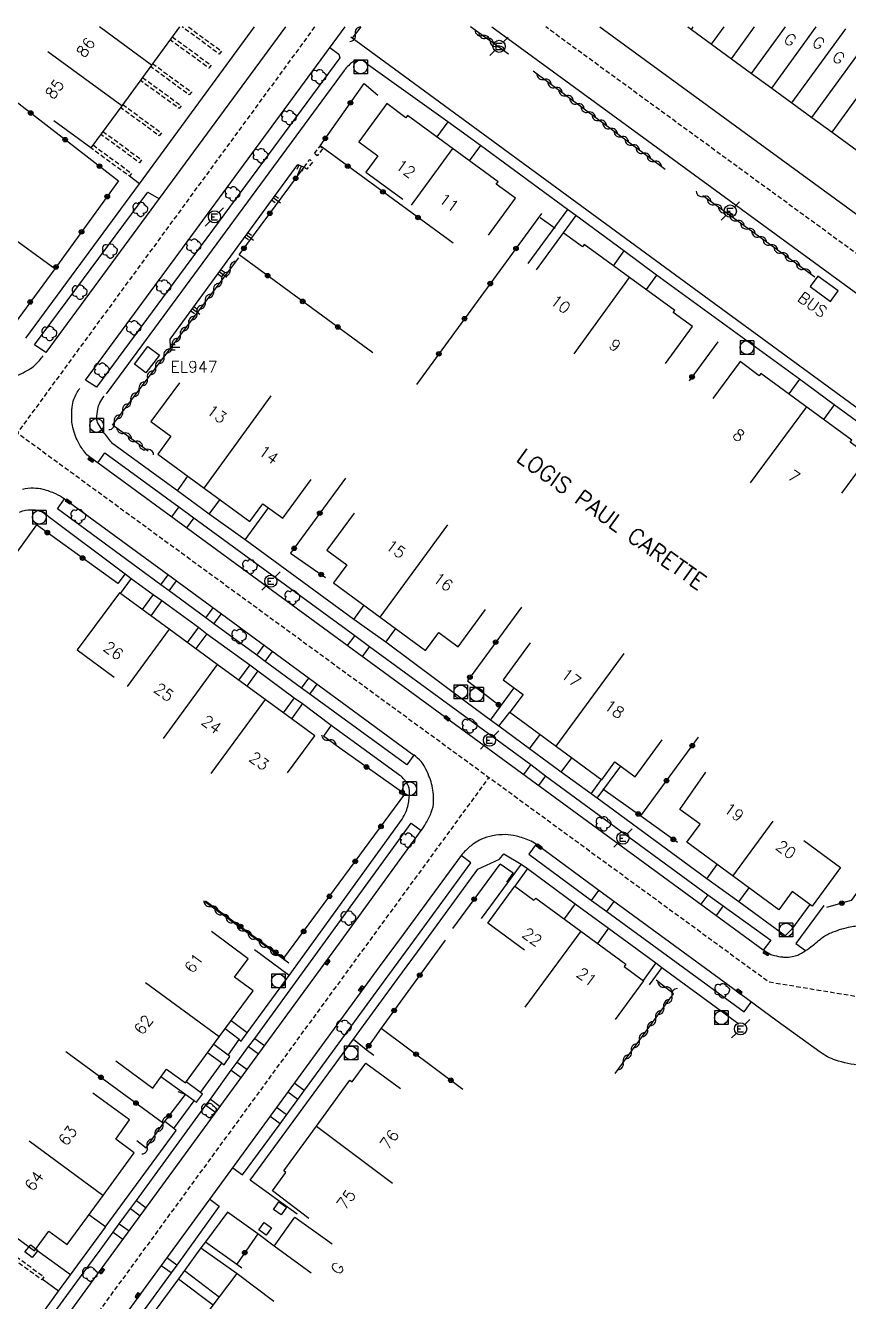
# Model space of a CAD drawing. Header units: millimetres. Extents: x 82000 to 83000, y 144000 to 145000.
# Drawn here: x 82814.8 to 82904.7, y 144860.8 to 145000.2 of the extents above; entities that cross this region are included whole.
import ezdxf
from ezdxf.enums import TextEntityAlignment as Align

# ---------------------------------------------------------------- set-up
doc = ezdxf.new("R2010")
doc.units = ezdxf.units.MM
doc.linetypes.add('DASHED', pattern=[0.75, 0.5, -0.25])
doc.layers.get('0').update_dxf_attribs({"linetype": 'CONTINUOUS'})
for name, color, linetype in [('W0001', 6, 'DASHED'), ('W0008', 7, 'CONTINUOUS'), ('W0100', 7, 'CONTINUOUS'), ('W0112', 1, 'DASHED'), ('W0211', 2, 'CONTINUOUS'), ('W0300', 7, 'CONTINUOUS'), ('W0310', 3, 'CONTINUOUS'), ('W0322', 7, 'CONTINUOUS'), ('W0400', 7, 'CONTINUOUS'), ('W0420', 7, 'CONTINUOUS'), ('W0471', 7, 'CONTINUOUS'), ('W0984', 7, 'CONTINUOUS'), ('W0989', 7, 'CONTINUOUS'), ('W0991', 7, 'CONTINUOUS'), ('W1102', 7, 'CONTINUOUS')]:
    doc.layers.add(name, color=color, linetype=linetype)
doc.styles.get("Standard").update_dxf_attribs({"font": 'romans.shx', "width": 0.85})

# ---------------------------------------------------------------- blocks, each defined once
blk = doc.blocks.new('t310o')
at = {"color": 0, "linetype": 'Continuous'}
for centre, start, end in [((-0.5, 0.38), 216.8699, 323.1304), ((0.5, -0.37), 36.8699, 143.1303)]:
    blk.add_arc(centre, 0.625, start, end, dxfattribs=at)
blk = doc.blocks.new('t322o')
at = {"color": 0, "linetype": 'Continuous'}
for radius in [0.25, 0.15]:
    blk.add_circle((0, 0), radius, dxfattribs=at)
blk = doc.blocks.new('t211o')
at = {"color": 0, "linetype": 'Continuous'}
for p, q in [((-0.29, 0.5), (-0.29, 0)), ((0, 1), (0, 0)), ((0.29, 0.5), (0.29, 0))]:
    blk.add_line(p, q, dxfattribs=at)
blk = doc.blocks.new('T400')
for p, q in [((-0.15, 0.3), (0.15, 0.3)), ((-0.15, -0.25), (-0.15, 0.3)), ((-0.15, 0.15), (0.15, 0.15)), ((-0.15, 0), (0.15, 0)), ((0.15, 0.3), (0.15, -0.25)), ((-0.15, -0.15), (0.15, -0.15)), ((-0.15, -0.25), (-0.15, -0.3)), ((-0.15, -0.3), (0.15, -0.3)), ((0.15, -0.3), (0.15, -0.25))]:
    blk.add_line(p, q)
blk = doc.blocks.new('T300')
for p, q in [((-0.8, 0.51), (-0.86, 0.34)), ((-0.86, 0.34), (-0.86, 0.17)), ((-0.86, 0.17), (-0.74, 0.06)), ((-0.69, 0.63), (-0.8, 0.51)), ((-0.8, -0.06), (-0.74, 0.06)), ((-0.74, 0.06), (-0.69, 0.11)), ((-0.57, 0.69), (-0.69, 0.63)), ((-0.46, 0.69), (-0.57, 0.69)), ((-0.29, 0.63), (-0.46, 0.69)), ((-0.29, 0.63), (-0.17, 0.74)), ((-0.23, 0.57), (-0.29, 0.63)), ((-0.17, 0.74), (-0.06, 0.8)), ((-0.06, 0.8), (0.06, 0.8)), ((0.06, 0.8), (0.23, 0.74)), ((0.23, 0.74), (0.34, 0.63)), ((0.34, 0.63), (0.4, 0.51)), ((0.46, 0.46), (0.34, 0.46)), ((0.4, 0.51), (0.4, 0.46)), ((0.57, 0.4), (0.46, 0.46)), ((0.57, 0.4), (0.69, 0.29)), ((0.69, 0.29), (0.74, 0.17)), ((0.74, 0.06), (0.69, -0.17)), ((0.74, 0.17), (0.74, 0.06)), ((-0.8, -0.17), (-0.8, -0.06)), ((-0.8, -0.23), (-0.8, -0.17)), ((-0.74, -0.34), (-0.8, -0.23)), ((-0.69, -0.4), (-0.74, -0.34)), ((-0.51, -0.46), (-0.69, -0.4)), ((-0.4, -0.46), (-0.51, -0.46)), ((-0.4, -0.46), (-0.34, -0.46)), ((-0.34, -0.46), (-0.34, -0.4)), ((-0.34, -0.51), (-0.34, -0.46)), ((-0.29, -0.63), (-0.34, -0.51)), ((-0.17, -0.74), (-0.29, -0.63)), ((-0.06, -0.8), (-0.17, -0.74)), ((0.06, -0.8), (-0.06, -0.8)), ((0.17, -0.74), (0.06, -0.8)), ((0.23, -0.69), (0.17, -0.74)), ((0.29, -0.46), (0.23, -0.46)), ((0.29, -0.63), (0.23, -0.69)), ((0.46, -0.4), (0.29, -0.46)), ((0.34, -0.51), (0.29, -0.63)), ((0.34, -0.51), (0.34, -0.46)), ((0.57, -0.34), (0.46, -0.4)), ((0.63, -0.29), (0.57, -0.34)), ((0.69, -0.17), (0.63, -0.29))]:
    blk.add_line(p, q)
blk = doc.blocks.new('T420')
for p, q in [((0.75, 0.75), (-0.75, 0.75)), ((-0.75, 0.75), (-0.75, -0.75)), ((0.75, 0.75), (0.75, -0.75)), ((0.75, -0.75), (-0.75, -0.75))]:
    blk.add_line(p, q)
blk.add_ellipse((0, 0), major_axis=(-0.53, 0.53), ratio=1, start_param=3.926991, end_param=10.210176)
blk = doc.blocks.new('T471')
for p, q in [((-0.333334, 0.333334), (-0.333334, -0.333334)), ((-0.333334, 0.333334), (0.333334, 0.333334)), ((-0.333334, 0), (0, 0)), ((0.500001, 0.500001), (1.000002, 1.000002)), ((-0.500001, -0.500001), (-1.000002, -1.000002)), ((-0.333334, -0.333334), (0.333334, -0.333334))]:
    blk.add_line(p, q)
blk.add_ellipse((0, 0), major_axis=(0.471405, 0.471405), ratio=1, start_param=5.4977871438, end_param=11.780972451)
blk = doc.blocks.new('t112o')
at = {"color": 0, "linetype": 'Continuous'}
for p, q in [((-0.5, 0.5), (0.5, 0.5)), ((-0.5, -0.5), (-0.5, 0.5)), ((0.5, 0.5), (0.5, -0.5)), ((0.5, -0.5), (-0.5, -0.5))]:
    blk.add_line(p, q, dxfattribs=at)

msp = doc.modelspace()

# ---------------------------------------------------------------- linework, layer by layer
at = {"layer": 'W0001', "flags": 128}
for points in [[(82846.38, 145000), (82741.61, 144856.92)], [(83000, 144904.32), (82933.11, 144955.14), (82871.62, 145000)], [(82913.53, 144892.79), (82895.99, 144895.69), (82771.61, 144986.53), (82767.59, 144989.37), (82765.05, 144990.29), (82762.58, 144990.21), (82759.45, 144988.85), (82756.99, 144986.06), (82696.65, 144903.52), (82684.96, 144887.43), (82678.01, 144877.92)], [(82620.05, 144945.2), (82636.56, 144933.82), (82681.9, 144900.62), (82698.83, 144888.23), (82731.68, 144864.19), (82778.36, 144830.01), (82786.8, 144823.81), (82790.48, 144822.21), (82794.06, 144822.57), (82797.26, 144824.81), (82800.33, 144828.9), (82865.41, 144918.02)]]:
    msp.add_lwpolyline(points, dxfattribs=at)
at = {"layer": 'W0008', "flags": 128}
for points in [[(82814.84, 144966.02), (82827.26, 144982.87), (82839.83, 145000)], [(82843.2, 145000), (82817.01, 144964.44), (82815.79, 144965.29), (82828.17, 144981.96), (82829.38, 144981.25)], [(82848.05, 144997.77), (82849.01, 144997.03), (82849.15, 144996.61), (82822.55, 144960.66), (82821.36, 144961.41), (82849.71, 145000)], [(82865.73, 145000), (82871.91, 144995.5), (82912.74, 144965.68), (82945.4, 144941.87)], [(82877.52, 145000), (82944.37, 144951.24)], [(82975.05, 144918.36), (82975.65, 144917.89), (82970.93, 144911.75), (82969.42, 144911.72), (82928.39, 144941.72), (82890, 144969.81), (82850.34, 144998.88)], [(82860.93, 144989.64), (82859.72, 144987.99)], [(82864.48, 144987.04), (82863.27, 144985.39)], [(82827.26, 144982.87), (82826.16, 144983.69)], [(82873.98, 144980.06), (82869.68, 144974.15)], [(82874.9, 144979.4), (82873.53, 144977.53)], [(82880.14, 144975.54), (82878.97, 144973.93)], [(82883.73, 144972.9), (82882.57, 144971.31)], [(82899.34, 144961.52), (82898.17, 144959.92)], [(82903.13, 144958.74), (82901.96, 144957.15)], [(82831.4, 144949.35), (82832.55, 144950.93)], [(82834.88, 144946.79), (82836.04, 144948.37)], [(82831.54, 144947.61), (82830.74, 144946.5)], [(82833.18, 144946.41), (82832.37, 144945.3)], [(82838.78, 144943.98), (82841.35, 144947.48)], [(82825.68, 144940.27), (82824.9, 144939.22)], [(82826.36, 144939.78), (82825.16, 144938.14)], [(82829.6, 144939.08), (82830.4, 144940.17)], [(82830.5, 144938.44), (82831.29, 144939.52)], [(82828.76, 144938.02), (82827.56, 144936.38)], [(82829.69, 144937.35), (82828.48, 144935.7)], [(82834.51, 144935.48), (82835.31, 144936.57)], [(82850.66, 144935.31), (82851.78, 144936.84)], [(82835.39, 144934.82), (82836.2, 144935.92)], [(82833.69, 144934.44), (82832.47, 144932.78)], [(82834.59, 144933.74), (82833.39, 144932.11)], [(82854.16, 144932.82), (82855.25, 144934.3)], [(82840.06, 144931.38), (82840.88, 144932.48)], [(82850.76, 144933.55), (82849.95, 144932.44)], [(82852.38, 144932.35), (82851.58, 144931.25)], [(82840.98, 144930.71), (82841.79, 144931.81)], [(82839.29, 144930.34), (82838.07, 144928.68)], [(82840.17, 144929.67), (82838.97, 144928.02)], [(82844.96, 144927.81), (82845.76, 144928.9)], [(82845.85, 144927.15), (82846.65, 144928.24)], [(82844.13, 144926.75), (82842.94, 144925.11)], [(82865.59, 144924.31), (82868.18, 144927.83)], [(82845.06, 144926.11), (82843.84, 144924.45)], [(82866.49, 144923.64), (82867.71, 144925.16)], [(82848.2, 144923.74), (82847.34, 144922.57)], [(82869.84, 144921.17), (82871, 144922.75)], [(82873.3, 144918.63), (82874.46, 144920.2)], [(82869.98, 144919.45), (82869.19, 144918.36)], [(82877.25, 144915.77), (82879.83, 144919.28)], [(82871.6, 144918.22), (82870.83, 144917.16)], [(82876.58, 144916.25), (82877.72, 144917.81)], [(82795.53, 144826.62), (82794.46, 144827.42), (82798.43, 144832.87), (82799.08, 144833.76), (82800.32, 144835.44), (82800.97, 144836.34), (82811.47, 144850.69), (82812.1, 144851.58), (82813.33, 144853.24), (82813.97, 144854.15), (82821.12, 144863.9), (82822.97, 144866.44), (82824.38, 144868.39), (82825.05, 144869.31), (82826.27, 144870.96), (82826.92, 144871.84), (82834.49, 144882.26), (82834.99, 144882.9), (82837.27, 144886.08), (82837.92, 144886.95), (82839.17, 144888.67), (82839.84, 144889.54), (82856.93, 144913.04), (82858.02, 144912.24)], [(82870.56, 144910.76), (82869.78, 144909.66), (82876.63, 144904.61), (82878.29, 144903.42), (82893.28, 144892.45), (82894.06, 144893.51)], [(82837.43, 144875.42), (82838.52, 144874.64), (82842.6, 144880.23), (82843.27, 144881.14), (82844.55, 144882.88), (82845.21, 144883.78), (82854.59, 144896.63), (82857.23, 144900.2), (82863.44, 144908.73), (82862.39, 144909.53)], [(82844.48, 144870.37), (82839.33, 144874.07), (82850.61, 144889.48), (82855.48, 144896.08), (82858.12, 144899.69), (82864.22, 144908.04), (82866.57, 144909.12), (82867.06, 144909.72), (82868.92, 144908.57), (82869.61, 144908.1), (82874.82, 144904.24), (82878.48, 144901.59), (82883.66, 144897.8), (82884.3, 144897.28), (82892.72, 144891.15)], [(82868.92, 144908.57), (82864.58, 144902.66)], [(82869.61, 144908.1), (82868.24, 144906.17)], [(82889.21, 144906.98), (82890.35, 144908.53)], [(82892.7, 144904.45), (82893.82, 144905.98)], [(82876.63, 144904.61), (82877.43, 144905.7)], [(82878.29, 144903.42), (82879.08, 144904.5)], [(82889.33, 144905.22), (82888.56, 144904.19)], [(82874.82, 144904.24), (82873.62, 144902.6)], [(82891, 144904.02), (82890.22, 144902.97)], [(82901.98, 144904.07), (82898.95, 144899.92), (82899.98, 144899.14)], [(82878.48, 144901.59), (82877.26, 144899.93)], [(82843.61, 144896.43), (82839.82, 144899.21)], [(82883.66, 144897.8), (82882.25, 144895.88)], [(82884.3, 144897.28), (82882.92, 144895.4)], [(82838.15, 144889.44), (82836.6, 144890.58)], [(82839.02, 144890.17), (82837.25, 144891.46)], [(82839.84, 144889.54), (82840.91, 144888.76)], [(82850.61, 144889.48), (82852, 144888.34)], [(82836.23, 144886.84), (82834.69, 144887.97)], [(82836.92, 144887.73), (82835.36, 144888.88)], [(82839.17, 144888.67), (82840.26, 144887.87)], [(82837.92, 144886.95), (82839.01, 144886.16)], [(82833.24, 144882.72), (82829.6, 144885.37)], [(82837.27, 144886.08), (82838.37, 144885.28)], [(82833.93, 144883.65), (82832.36, 144884.8)], [(82844.55, 144882.88), (82843.45, 144883.68)], [(82845.2, 144883.89), (82844.16, 144884.66)], [(82834.49, 144882.26), (82835.59, 144881.47)], [(82834.99, 144882.9), (82836.06, 144882.12)], [(82842.6, 144880.23), (82841.51, 144881.02)], [(82843.26, 144881.23), (82842.22, 144882)], [(82831.01, 144879.7), (82830.01, 144880.46)], [(82826.92, 144871.84), (82827.98, 144871.06)], [(82834.93, 144872), (82835.94, 144871.22), (82831.34, 144864.8), (82830.71, 144863.94), (82827.76, 144859.9)], [(82823.53, 144868.97), (82821.73, 144870.29)], [(82826.27, 144870.96), (82827.34, 144870.18)], [(82840.16, 144868.22), (82836.87, 144870.57), (82834.45, 144867.35), (82833.96, 144866.69), (82832.17, 144864.19), (82831.5, 144863.31), (82828.57, 144859.3)], [(82813.19, 144854.74), (82818.41, 144861.96), (82819.71, 144863.72), (82823.53, 144868.94)], [(82824.38, 144868.39), (82825.46, 144867.6)], [(82825.05, 144869.31), (82826.13, 144868.52)], [(82834.45, 144867.35), (82837.9, 144864.9)], [(82819.71, 144863.72), (82815.89, 144866.5)], [(82831.34, 144864.8), (82830.25, 144865.59)], [(82833.96, 144866.69), (82837.92, 144863.87)], [(82830.71, 144863.94), (82829.63, 144864.73)], [(82832.17, 144864.19), (82835.99, 144861.31)], [(82818.41, 144861.96), (82816.63, 144863.26)], [(82831.5, 144863.31), (82835.33, 144860.43)]]:
    msp.add_lwpolyline(points, dxfattribs=at)
for points in [[(82908.25, 144954.98), (82903.13, 144958.74), (82899.34, 144961.52), (82883.73, 144972.9), (82880.14, 144975.54), (82874.9, 144979.4), (82873.98, 144980.06), (82864.48, 144987.04), (82860.93, 144989.64), (82852.28, 144995.83, 0.106224), (82851.78, 144996.25, 0.143481), (82851.31, 144996.35, 0.060171), (82850.67, 144996.22, 0.107476), (82850.35, 144996.03, 0.018111), (82849.87, 144995.56, 0.0291), (82849.6, 144995.23), (82823.61, 144959.95)], [(82774.39, 144987.78), (82808.61, 144962.73, 0.055939), (82809.38, 144962.29, 0.032852), (82810.81, 144961.78, 0.063746), (82811.99, 144961.6, 0.061232), (82813.23, 144961.72, 0.048051), (82813.91, 144961.95, 0.025027), (82815.14, 144962.57, 0.062469), (82815.88, 144963.12, 0.044713), (82816.72, 144964.08)], [(82822.7, 144952.41), (82823.46, 144953.5), (82831.54, 144947.61), (82833.18, 144946.41), (82850.76, 144933.55), (82852.38, 144932.35), (82862.24, 144925.13), (82869.98, 144919.45), (82871.6, 144918.22), (82889.33, 144905.22), (82891, 144904.02), (82896.19, 144900.28), (82895.38, 144899.2), (82861.22, 144924.19), (82821.8, 144953.04, -0.073436), (82821.27, 144953.56, -0.039739), (82820.54, 144954.71, -0.038691), (82820.19, 144955.52, -0.034099), (82819.93, 144956.49, -0.045461), (82819.86, 144957.13, -0.02163), (82819.9, 144958.48, -0.077957), (82820.1, 144959.35, -0.052349), (82820.72, 144960.53)], [(82900.46, 144904.17), (82898.47, 144901.45), (82897.78, 144900.76), (82892.7, 144904.45), (82889.21, 144906.98), (82877.25, 144915.77), (82876.58, 144916.25), (82873.3, 144918.63), (82869.84, 144921.17), (82866.49, 144923.64), (82865.59, 144924.31), (82862.92, 144926.27), (82854.16, 144932.82), (82850.66, 144935.31), (82838.78, 144943.98), (82834.88, 144946.79), (82831.4, 144949.35), (82824.35, 144954.47, -0.069363), (82824.18, 144954.64, -0.01192), (82823.34, 144955.76, -0.021006), (82822.84, 144956.53, -0.039773), (82822.62, 144956.97, -0.108735), (82822.58, 144957.25, -0.030305), (82822.7, 144958.26, -0.067212), (82822.92, 144958.94, -0.053738), (82823.38, 144959.69)], [(82814.47, 144949.54, -0.052601), (82815.69, 144949.66, -0.063144), (82816.71, 144949.53, -0.040605), (82818.08, 144949.04, -0.052743), (82819.05, 144948.48), (82830.86, 144939.83), (82857.21, 144920.49), (82856.44, 144919.43), (82845.85, 144927.15), (82844.96, 144927.81), (82840.98, 144930.71), (82840.06, 144931.38), (82835.39, 144934.82), (82834.51, 144935.48), (82830.5, 144938.44), (82829.6, 144939.08), (82818.29, 144947.38), (82819.05, 144948.48)], [(82814.16, 144947.02, -0.084944), (82814.82, 144947.23, -0.054258), (82815.9, 144947.25, -0.096642), (82816.54, 144947.07, -0.070384), (82817.29, 144946.56), (82825.68, 144940.27), (82826.36, 144939.78), (82828.76, 144938.02), (82829.69, 144937.35), (82833.69, 144934.44), (82834.59, 144933.74), (82839.29, 144930.34), (82840.17, 144929.67), (82844.13, 144926.75), (82845.06, 144926.11), (82848.2, 144923.74), (82855.67, 144918.31)], [(82817.15, 144856.21), (82822.79, 144863.95), (82849.09, 144899.96), (82858.02, 144912.24, 0.031037), (82858.54, 144913.06, 0.023051), (82859.12, 144914.23, 0.100757), (82859.38, 144915.48, 0.068062), (82859.15, 144917.35, 0.030321), (82858.87, 144918.2, 0.025455), (82858.42, 144919.17, 0.061206), (82858, 144919.77, 0.041312), (82857.22, 144920.51)], [(82823.51, 144868.95), (82831.27, 144879.49), (82831.01, 144879.7), (82833.24, 144882.72), (82833.49, 144882.57), (82834.14, 144883.46), (82833.92, 144883.63), (82836.23, 144886.84), (82836.49, 144886.66), (82837.13, 144887.56), (82836.92, 144887.73), (82838.15, 144889.44), (82838.37, 144889.26), (82839.02, 144890.17), (82843.61, 144896.43), (82855.94, 144913.49, 0.039225), (82856.37, 144914.33, 0.047899), (82856.59, 144915.07, 0.021791), (82856.7, 144915.74, 0.021999), (82856.74, 144916.4, 0.136008), (82856.52, 144917.3, 0.097884), (82855.69, 144918.27)], [(82905.98, 144886.6, -0.052482), (82903.27, 144887.18, -0.077666), (82901.6, 144888.04), (82896.89, 144891.44), (82893, 144894.29), (82877.83, 144905.41), (82870.56, 144910.76, 0.061481), (82869.84, 144911.16, 0.033752), (82868.42, 144911.64, 0.060682), (82867.19, 144911.8, 0.054922), (82865.82, 144911.67, 0.043622), (82864.59, 144911.29, 0.063375), (82863.83, 144910.87, 0.028122), (82862.88, 144910.08, 0.047193), (82862.39, 144909.53), (82856.04, 144900.9), (82853.43, 144897.38), (82826.98, 144861.1), (82799.85, 144823.96)], [(82895.39, 144899.21, 0.042333), (82896.08, 144898.78, 0.063455), (82896.59, 144898.6, 0.02099), (82897.47, 144898.44, 0.041432), (82897.93, 144898.42, 0.044392), (82898.73, 144898.52, 0.064201), (82899.27, 144898.71, 0.024404), (82899.8, 144899.01, 0.015926), (82900.57, 144899.54, 0.023087), (82901.09, 144899.96, -0.018382), (82901.74, 144900.49, -0.064733), (82902.79, 144901.09, -0.039818), (82904.67, 144901.69, -0.070978), (82906.18, 144901.83, -0.052533)]]:
    msp.add_lwpolyline(points, format="xyb", dxfattribs=at)
at = {"layer": 'W0100', "flags": 128}
for points in [[(82831.61, 145000), (82828.57, 144995.84), (82825.31, 144991.37), (82821.94, 144986.78), (82817.91, 144989.74)], [(82887.15, 145000), (82887.52, 144999.73), (82889.71, 144998.11), (82891.9, 144996.53), (82894.1, 144994.92), (82896.3, 144993.32), (82898.5, 144991.72), (82900.69, 144990.11), (82902.89, 144988.52), (82905.09, 144986.91), (82907.54, 144985.11), (82910.5, 144989.14)], [(82865.36, 144977.26), (82868.31, 144981.3), (82866.22, 144982.83), (82866.41, 144983.09), (82856.52, 144990.33), (82856.34, 144990.09), (82854.25, 144991.63), (82851.19, 144987.45), (82853.29, 144985.92), (82851.99, 144984.14), (82856.02, 144981.19)], [(82884.69, 144963.23), (82887.63, 144967.27), (82885.53, 144968.8), (82885.7, 144969.02), (82875.8, 144976.25), (82875.63, 144976), (82873.53, 144977.53), (82870.59, 144973.49)], [(82903.97, 144949.09), (82906.94, 144953.11), (82904.87, 144954.64), (82905.05, 144954.89), (82895.12, 144962.15), (82894.94, 144961.89), (82892.84, 144963.45), (82889.86, 144959.43)], [(82831.61, 144961.14), (82828.51, 144956.9), (82830.69, 144955.31), (82829.25, 144953.34), (82834.3, 144949.65), (82839.3, 144945.98), (82840.74, 144947.94), (82842.9, 144946.35), (82846.01, 144950.58)], [(82850.69, 144946.89), (82847.73, 144942.85), (82849.9, 144941.26), (82848.45, 144939.29), (82853.54, 144935.56), (82858.5, 144931.91), (82859.94, 144933.87), (82862.06, 144932.31), (82865.04, 144936.38)], [(82843.43, 144918.55), (82846.39, 144922.58), (82840.98, 144926.55), (82835.74, 144930.38), (82830.49, 144934.23), (82825.06, 144938.21), (82820.46, 144931.98), (82824.48, 144929.01)], [(82869.93, 144932.75), (82866.97, 144928.72), (82869.15, 144927.12), (82867.71, 144925.16), (82877.73, 144917.8), (82879.17, 144919.76), (82881.39, 144918.13), (82884.35, 144922.17)], [(82899.8, 144911.16), (82903.82, 144908.2), (82900.72, 144903.98), (82898.52, 144905.58), (82897.06, 144903.6), (82887.04, 144910.97), (82888.5, 144912.96), (82886.25, 144914.53), (82889.12, 144918.63)], [(82869.31, 144899.18), (82865.28, 144902.14), (82868.24, 144906.17), (82870.33, 144904.63), (82870.52, 144904.87), (82875.44, 144901.26), (82880.38, 144897.64), (82880.19, 144897.39), (82882.29, 144895.85), (82879.19, 144891.62)], [(82824.68, 144887.1), (82828.7, 144884.13), (82830.21, 144886.2), (82832.28, 144884.69), (82835.97, 144889.72), (82839.65, 144894.73), (82837.63, 144896.22), (82839.11, 144898.24), (82835.1, 144901.21)], [(82845.74, 144869.88), (82841.77, 144872.91), (82843.25, 144874.89), (82843, 144875.08), (82846.59, 144879.98), (82850.23, 144884.99), (82850.48, 144884.8), (82851.96, 144886.83), (82855.75, 144884.08)], [(82811.74, 144869.29), (82815.78, 144866.34), (82817.35, 144868.49), (82819.34, 144867.04), (82823.27, 144872.38), (82826.69, 144877.07), (82824.68, 144878.54), (82826.17, 144880.65), (82822.16, 144883.58)], [(82846, 144863.93), (82841.95, 144866.85), (82844.23, 144870.02), (82848.28, 144867.1)], [(82826.26, 144839.59), (82822.23, 144842.55), (82826.24, 144848), (82830.12, 144853.28), (82833.86, 144858.48), (82837.92, 144863.87), (82841.92, 144860.87)]]:
    msp.add_lwpolyline(points, dxfattribs=at)
for points in [[(82903.54, 144971.19), (82901.32, 144972.79), (82900.49, 144971.64), (82902.71, 144970.03)], [(82826.71, 144963.19), (82828.18, 144965.12), (82829.44, 144964.17), (82827.96, 144962.23)]]:
    msp.add_lwpolyline(points, close=True, dxfattribs=at)
at = {"layer": 'W0112', "flags": 128}
for points in [[(82832.59, 145000), (82836.21, 144997.35), (82835.97, 144997.03), (82831.92, 145000)], [(82830.83, 144998.93), (82835.08, 144995.82), (82834.84, 144995.5), (82830.59, 144998.6)], [(82828.68, 144996), (82832.93, 144992.89), (82832.69, 144992.57), (82828.45, 144995.67)], [(82827.58, 144994.49), (82831.81, 144991.4), (82831.58, 144991.08), (82827.34, 144994.17)], [(82825.42, 144991.53), (82829.66, 144988.42), (82829.42, 144988.1), (82825.18, 144991.21)], [(82823.26, 144988.59), (82827.49, 144985.49), (82827.26, 144985.17), (82823.03, 144988.27)], [(82822.18, 144987.11), (82826.39, 144984.01), (82826.16, 144983.69), (82821.94, 144986.78)], [(82810.76, 144867.94), (82816.82, 144863.52), (82816.58, 144863.19), (82810.52, 144867.61)]]:
    msp.add_lwpolyline(points, dxfattribs=at)
for points in [[(82846.35, 144986.17), (82846.98, 144986.98), (82847.3, 144986.74), (82846.67, 144985.93)], [(82845.22, 144984.69), (82845.85, 144985.52), (82846.17, 144985.28), (82845.54, 144984.45)]]:
    msp.add_lwpolyline(points, close=True, dxfattribs=at)
at = {"layer": 'W0211', "flags": 128}
msp.add_lwpolyline([(82830.65, 144964.99), (82830.61, 144965.89), (82844.53, 144984.99), (82845.22, 144984.69)], dxfattribs=at)
at = {"layer": 'W0310', "flags": 128}
for points in [[(82851.43, 145000), (82850.46, 144998.74)], [(82867.56, 144997.03), (82863.41, 145000)], [(82884.68, 144984.42), (82870.25, 144995.16)], [(82901, 144972.67), (82888.76, 144981.56)], [(82838.05, 144974.79), (82824.27, 144956.53)], [(82824.37, 144956.52), (82828.19, 144953.7)], [(82849.15, 144921.24), (82847.35, 144922.56)], [(82843.55, 144897.76), (82834.39, 144904.48)], [(82879.19, 144885.72), (82885.59, 144894.43), (82883.67, 144895.92)], [(82826.95, 144878.39), (82827.99, 144877.59), (82829.87, 144880.29)]]:
    msp.add_lwpolyline(points, dxfattribs=at)
at = {"layer": 'W0322', "flags": 128}
for points in [[(82803.23, 145000), (82824.97, 144983.18), (82817.99, 144973.57), (82811.82, 144965.21)], [(82861.5, 144976.38), (82846.97, 144987.02), (82851.78, 144993.83), (82853.27, 144992.54)], [(82852.74, 144964.42), (82838.13, 144975.12), (82845.22, 144984.69)], [(82871.17, 144979.63), (82857.49, 144960.95)], [(82872.66, 144978), (82871.02, 144979.17)], [(82817.99, 144973.57), (82812.51, 144977.59)], [(82890.43, 144965.6), (82887.28, 144961.34)], [(82849.75, 144950.73), (82843.74, 144942.52), (82847.57, 144939.89)], [(82824.9, 144939.22), (82816.01, 144945.63), (82803.02, 144927.6)], [(82868.97, 144936.64), (82863.07, 144928.61), (82866.68, 144925.82)], [(82834.47, 144904.58), (82843.03, 144898.3), (82856.22, 144916.22), (82849.15, 144921.24)], [(82882, 144913.86), (82888.3, 144922.45)], [(82919.51, 144915.83), (82915.27, 144918.79), (82904.98, 144904.6), (82902.27, 144903.86)], [(82877.84, 144916.82), (82882, 144913.86), (82886.02, 144910.96)], [(82866.61, 144908.58), (82861.45, 144901.54)], [(82867.36, 144906.61), (82868.08, 144907.6), (82866.65, 144908.59)], [(82860.65, 144900.29), (82853.66, 144890.68), (82852, 144888.34), (82852.85, 144887.73)], [(82853.66, 144890.68), (82862.58, 144883.99)], [(82819.21, 144888.11), (82829.87, 144880.29), (82832.28, 144883.43), (82831.46, 144883.71)], [(82841.95, 144866.85), (82840.16, 144868.22), (82837.9, 144864.9), (82838.43, 144864.49)]]:
    msp.add_lwpolyline(points, dxfattribs=at)
at = {"layer": 'W1102', "flags": 128}
for points in [[(82828.57, 144995.84), (82822.88, 145000)], [(82887.52, 144999.73), (82887.71, 145000)], [(82889.71, 144998.11), (82891.09, 145000)], [(82891.9, 144996.53), (82894.42, 145000)], [(82894.1, 144994.92), (82897.79, 145000)], [(82896.3, 144993.32), (82901.17, 145000)], [(82898.5, 144991.72), (82904.4, 144999.79)], [(82900.69, 144990.11), (82906.58, 144998.19)], [(82825.31, 144991.37), (82817.24, 144997.28)], [(82902.89, 144988.52), (82908.77, 144996.6)], [(82861.45, 144986.72), (82856.92, 144980.53)], [(82880.73, 144972.65), (82874.67, 144964.32)], [(82834.3, 144949.65), (82841.64, 144959.7)], [(82900.09, 144958.52), (82893.93, 144950.2)], [(82853.54, 144935.56), (82860.92, 144945.63)], [(82830.49, 144934.23), (82825.9, 144927.96)], [(82872.76, 144921.45), (82880.18, 144931.57)], [(82835.74, 144930.38), (82829.84, 144922.31)], [(82840.98, 144926.55), (82835.06, 144918.49)], [(82892.07, 144907.26), (82896.46, 144913.28)], [(82875.44, 144901.26), (82869.34, 144892.96)], [(82835.97, 144889.72), (82827.91, 144895.63)], [(82846.59, 144879.98), (82854.9, 144873.76)], [(82823.25, 144872.4), (82815.19, 144878.31)]]:
    msp.add_lwpolyline(points, dxfattribs=at)

# ---------------------------------------------------------------- block references
at = {"layer": 'W0112'}
for p, rotation in [((82842.6, 144870.99), 234.38973005507), ((82840.97, 144868.75), 234.267167394848), ((82815.45, 144866.32), 51.01935548032552)]:
    msp.add_blockref('t112o', p, dxfattribs=dict(at, rotation=rotation))
at = {"layer": 'W0211'}
for p, rotation in [((82844.95, 144984.81), 156.5960364005497), ((82841.85, 144981.33), 233.9266979139017), ((82838.91, 144977.28), 233.9266979139017), ((82835.97, 144973.24), 233.9266979139017), ((82833.02, 144969.2), 233.9266979141536), ((82830.65, 144964.99), 270)]:
    msp.add_blockref('t211o', p, dxfattribs=dict(at, rotation=rotation))
at = {"layer": 'W0300'}
for p in [(82846.89, 144994.56), (82843.62, 144990.1), (82840.52, 144985.93), (82837.48, 144981.76), (82827.39, 144980.07), (82824.06, 144975.53), (82833.23, 144976.06), (82820.76, 144971.02), (82829.95, 144971.6), (82817.45, 144966.51), (82826.66, 144967.14), (82823.18, 144962.52), (82820.62, 144946.55), (82839.36, 144941.05), (82844, 144937.7), (82838.18, 144933.44), (82863.35, 144923.67), (82877.98, 144912.97), (82856.59, 144911.18), (82850.1, 144902.69), (82890.93, 144894.76), (82849.64, 144890.75), (82834.88, 144881.68), (82821.89, 144863.8)]:
    msp.add_blockref('T300', p, dxfattribs=at)
at = {"layer": 'W0310'}
for p, rotation in [((82850.82, 144999.21), 232.1183015614557), ((82864.71, 144999.06), 144.3577770845774), ((82865.12, 144998.77), 144.3577770845774), ((82866.34, 144997.9), 144.3577770845774), ((82871.44, 144994.28), 143.3243420330116), ((82872.65, 144993.38), 143.3243420330116), ((82873.85, 144992.49), 143.3243420330116), ((82875.05, 144991.59), 143.3243420330116), ((82876.26, 144990.69), 143.3243420330116), ((82877.46, 144989.8), 143.3243420330116), ((82878.66, 144988.9), 143.3243420330116), ((82879.87, 144988.01), 143.3243420330116), ((82881.07, 144987.11), 143.3243420330116), ((82882.27, 144986.21), 143.3243420330116), ((82883.47, 144985.32), 143.3243420330116), ((82888.86, 144981.49), 143.9975842158148), ((82890.07, 144980.61), 143.9975842158148), ((82891.29, 144979.73), 143.9975842158148), ((82892.5, 144978.84), 143.9975842158148), ((82893.71, 144977.96), 143.9975842158148), ((82894.93, 144977.08), 143.9975842158148), ((82896.14, 144976.2), 143.9975842158148), ((82897.36, 144975.32), 143.9975842158148), ((82837.15, 144973.6), 232.9616703401331), ((82898.57, 144974.43), 143.9975842158148), ((82899.78, 144973.55), 143.9975842158148), ((82836.24, 144972.4), 232.9616703401331), ((82835.34, 144971.2), 232.9616703401331), ((82834.43, 144970), 232.9616703401331), ((82832.63, 144967.61), 232.9616703401331), ((82833.53, 144968.81), 232.9616703401331), ((82831.72, 144966.41), 232.9616703401331), ((82830.82, 144965.21), 232.9616703401331), ((82829.92, 144964.02), 232.9616703401331), ((82829.01, 144962.82), 232.9616703401331), ((82828.11, 144961.62), 232.9616703401331), ((82826.3, 144959.23), 232.9616703401331), ((82827.21, 144960.43), 232.9616703401331), ((82825.4, 144958.03), 232.9616703401331), ((82824.5, 144956.83), 232.9616703401331), ((82825.58, 144955.63), 323.5197783606341), ((82826.79, 144954.74), 323.5197783606341), ((82827.99, 144953.85), 323.5197783606341), ((82847.94, 144922.13), 143.7947093090591), ((82835.08, 144903.97), 143.7605565955049), ((82836.29, 144903.08), 143.7605565955049), ((82837.5, 144902.2), 143.7605565955049), ((82838.71, 144901.31), 143.7605565955049), ((82839.92, 144900.42), 143.7605565955049), ((82841.13, 144899.54), 143.7605565955049), ((82842.34, 144898.65), 143.7605565955049), ((82884.65, 144895.16), 142.226312714693), ((82885.41, 144894.18), 53.69587192085564), ((82884.52, 144892.97), 53.69587192085564), ((82883.63, 144891.76), 53.69587192085564), ((82882.74, 144890.56), 53.69587192085564), ((82881.85, 144889.35), 53.69587192085564), ((82880.08, 144886.93), 53.69587192085564), ((82880.97, 144888.14), 53.69587192085564), ((82829.81, 144880.21), 55.10646019990576), ((82828.95, 144878.98), 55.10646019990576), ((82828.1, 144877.75), 55.10646019990576)]:
    msp.add_blockref('t310o', p, dxfattribs=dict(at, rotation=rotation))
at = {"layer": 'W0322'}
for p, rotation in [((82815.38, 144990.6), 322.2832295330416), ((82850.29, 144991.71), 54.78709201132683), ((82819.14, 144987.69), 322.2832295330416), ((82847.55, 144987.83), 54.78709201132683), ((82822.89, 144984.79), 322.2832295330416), ((82850, 144984.8), 143.7887903504102), ((82844.31, 144983.47), 53.4632456711339), ((82823.73, 144981.47), 233.9700905038861), ((82853.84, 144981.99), 143.7887903504102), ((82841.49, 144979.65), 53.4632456711339), ((82857.67, 144979.19), 143.7887903504102), ((82820.93, 144977.62), 233.9700905038861), ((82838.66, 144975.83), 53.4632456711339), ((82868.37, 144975.8), 233.7887903501834), ((82818.14, 144973.78), 233.9700905038861), ((82841.25, 144972.84), 143.7887903503616), ((82865.56, 144971.97), 233.7887903501834), ((82815.32, 144969.96), 233.57572650495), ((82845.08, 144970.03), 143.7887903503616), ((82848.91, 144967.23), 143.7887903503616), ((82862.75, 144968.14), 233.7887903501834), ((82859.95, 144964.3), 233.7887903501834), ((82887.6, 144961.78), 233.5004259958218), ((82846.94, 144946.9), 233.7922556841577), ((82817.19, 144944.78), 144.2352319671504), ((82821.04, 144942), 144.2352319671504), ((82844.14, 144943.06), 233.7922556841577), ((82847.1, 144940.21), 325.4544665876591), ((82866.15, 144932.82), 233.7087258801763), ((82863.34, 144928.99), 233.7087258801763), ((82866.46, 144925.99), 322.2856259458669), ((82887.62, 144921.52), 53.72405892815921), ((82852.04, 144919.19), 144.62705718364), ((82884.81, 144917.69), 53.72405892815921), ((82855.91, 144916.44), 144.62705718364), ((82881.71, 144914.06), 324.5513670534305), ((82853.63, 144912.7), 53.6248475565832), ((82885.56, 144911.28), 324.1386107359713), ((82850.82, 144908.88), 53.6248475565832), ((82848, 144905.06), 53.6248475565832), ((82863.8, 144904.75), 233.7853602858549), ((82903.96, 144904.32), 195.2871597947429), ((82838.3, 144901.77), 323.7605565955148), ((82845.18, 144901.23), 53.6248475565832), ((82842.13, 144898.96), 323.7605565955148), ((82857.86, 144896.45), 233.9629104442419), ((82855.07, 144892.6), 233.9629104442419), ((82852.29, 144888.75), 234.4811669707105), ((82857.46, 144887.83), 323.1406522719738), ((82823.04, 144885.3), 323.7275021187497), ((82861.26, 144884.98), 323.1406522719738), ((82826.87, 144882.49), 323.7275021187497), ((82830.5, 144881.1), 52.49614359464577), ((82838.75, 144866.15), 235.7404207410771)]:
    msp.add_blockref('t322o', p, dxfattribs=dict(at, rotation=rotation))
at = {"layer": 'W0400'}
for p, rotation in [((82821.95, 144952.75), 233.8024038283914), ((82819.48, 144948.17), 233.8599322568952), ((82860.84, 144924.5), 51.03608906691029), ((82870.91, 144910.49), 231.6809333822641), ((82895.68, 144898.85), 238.639204055791), ((82847.76, 144897.88), 143.8500730318429), ((82851.47, 144894.95), 143.9012811363069), ((82892.75, 144894.66), 53.74308082906333), ((82823.13, 144864.17), 323.8500730318563), ((82827.07, 144861.48), 323.9012811363099)]:
    msp.add_blockref('T400', p, dxfattribs=dict(at, rotation=rotation))
at = {"layer": 'W0420'}
for p in [(82851.4, 144995.63), (82893.59, 144964.99), (82822.57, 144956.48), (82816.31, 144946.46), (82862.33, 144927.38), (82864.07, 144927.1), (82856.76, 144916.81), (82897.87, 144901.38), (82842.42, 144895.82), (82890.8, 144891.81), (82850.34, 144887.97)]:
    msp.add_blockref('T420', p, dxfattribs=at)
at = {"layer": 'W0471'}
for p in [(82866.52, 144997.88), (82835.44, 144979.26), (82891.77, 144979.89), (82841.6, 144939.48), (82865.48, 144922.13), (82880.05, 144911.43), (82892.9, 144890.6)]:
    msp.add_blockref('T471', p, dxfattribs=at)

# ---------------------------------------------------------------- texts
at = {"layer": 'W0984'}
msp.add_text('BUS', height=1.25, rotation=324.1753, dxfattribs=at).set_placement((82900.76, 144969.68), align=Align.MIDDLE)
msp.add_text('EL947', height=1.25, dxfattribs=at).set_placement((82833.2, 144962.89), align=Align.MIDDLE)
at = {"layer": 'W0989'}
msp.add_text('LOGIS PAUL CARETTE', height=1.75, rotation=324.4877, dxfattribs=at).set_placement((82878.8, 144946.26), align=Align.MIDDLE)
at = {"layer": 'W0991'}
for s, rotation, p in [('G', 323.6737, (82898.32, 144998.62)), ('86', 53.8171, (82821.37, 144997.77)), ('G', 323.6737, (82901.42, 144998.26)), ('G', 323.6737, (82903.61, 144996.65)), ('85', 53.8171, (82817.98, 144993.22)), ('12', 323.7936, (82856.32, 144984.51)), ('11', 323.7936, (82861.06, 144980.82)), ('10', 323.7936, (82873.24, 144969.73)), ('9', 323.7936, (82879.19, 144965.23)), ('13', 323.6963, (82835.7, 144957.74)), ('8', 323.7936, (82892.7, 144955.42)), ('14', 323.6963, (82841.37, 144953.29)), ('7', 323.7936, (82898.73, 144950.92)), ('15', 323.6963, (82855.25, 144942.99)), ('16', 323.6963, (82860.42, 144939.4)), ('26', 323.7075, (82824.41, 144931.89)), ('17', 323.6963, (82874.4, 144928.92)), ('25', 323.7075, (82829.93, 144927.36)), ('18', 323.6963, (82879.12, 144925.51)), ('24', 323.7075, (82835.12, 144923.83)), ('23', 323.7075, (82840.33, 144919.84)), ('19', 323.6963, (82892.19, 144914.26)), ('20', 323.6963, (82897.87, 144910.16)), ('22', 323.6959, (82870.14, 144900.62)), ('61', 53.7606, (82833.19, 144897.77)), ('21', 323.6959, (82876.09, 144896.27)), ('62', 53.7606, (82827.69, 144891.04)), ('63', 53.7606, (82819.41, 144878.93)), ('76', 53.6342, (82854.55, 144878.51)), ('64', 53.7606, (82815.74, 144873.98)), ('75', 53.6342, (82849.83, 144871.96)), ('G', 53.6342, (82848.87, 144864.45))]:
    msp.add_text(s, height=1.25, rotation=rotation, dxfattribs=at).set_placement(p, align=Align.MIDDLE)

doc.saveas('drawing.dxf')
